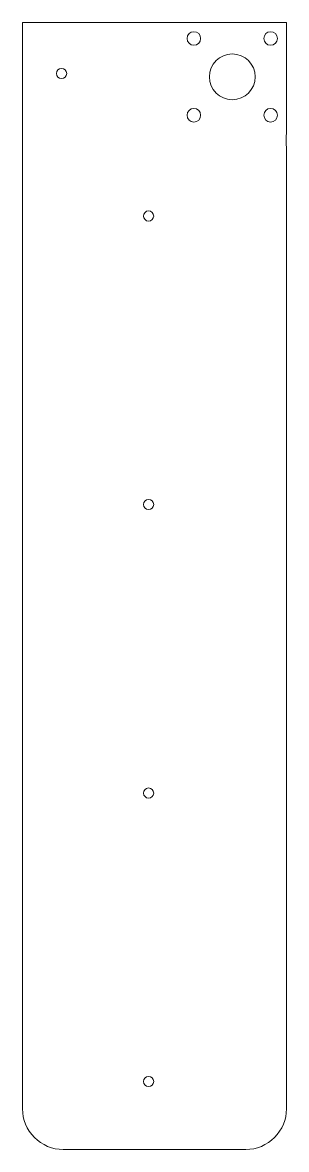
# Model space of a CAD drawing. Header units: millimetres. Extents: x 29 to 107, y -168 to 164.
import ezdxf

# ---------------------------------------------------------------- set-up
doc = ezdxf.new("R2010")
doc.units = ezdxf.units.MM

msp = doc.modelspace()

# ---------------------------------------------------------------- linework, layer by layer
at = {"color": 7, "linetype": 'Continuous', "lineweight": 15}
msp.add_lwpolyline([(106.97, 126.73), (106.97, -155.89, -0.414214), (94.97, -167.89), (41.1, -167.89, -0.414214), (29.1, -155.89), (29.1, 164.11), (106.97, 164.11), (106.97, 132.11, 0.028044)], format="xyb", close=True, dxfattribs=at)
for centre, radius in [((79.65, 159.42), 2), ((102.28, 159.42), 2), ((90.97, 148.11), 6.75), ((40.63, 149.11), 1.5), ((79.65, 136.8), 2), ((102.28, 136.8), 2), ((66.3, 107.11), 1.5), ((66.3, 22.11), 1.5), ((66.3, -62.89), 1.5), ((66.3, -147.89), 1.5)]:
    msp.add_circle(centre, radius, dxfattribs=at)

doc.saveas('drawing.dxf')
